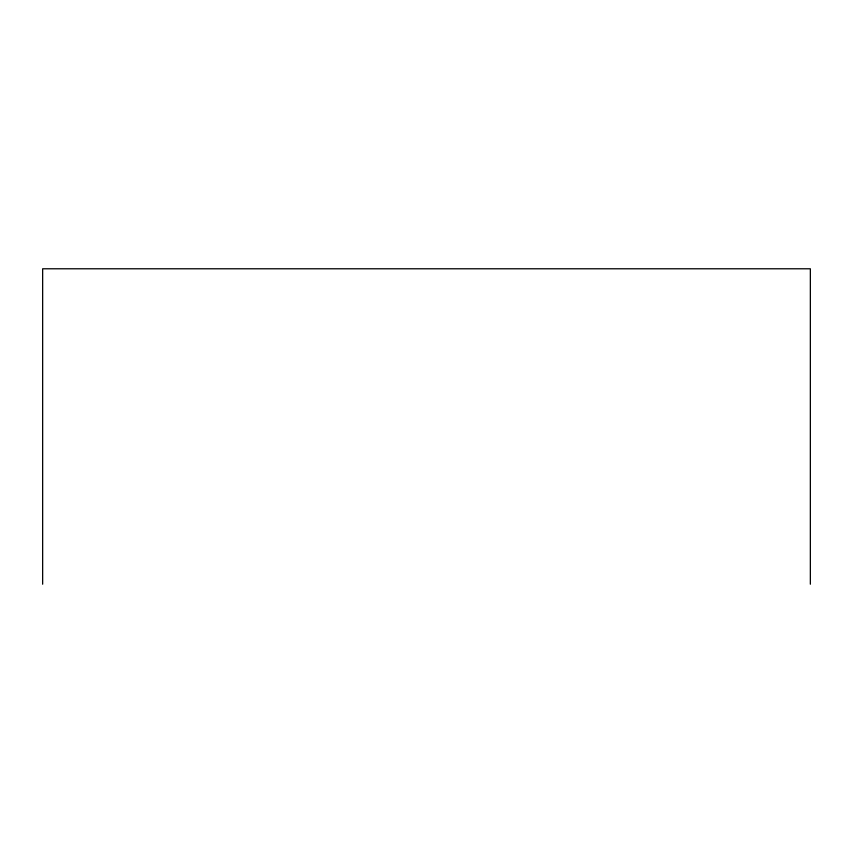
<?xml version="1.0" encoding="UTF-8"?>
<svg xmlns="http://www.w3.org/2000/svg" width="853" height="853" viewBox="0 0 853 853"><rect width="100%" height="100%" fill="white"/><g stroke="black" fill="none" stroke-linecap="round" stroke-linejoin="round"><path stroke-width="1.28" d="M810.35 584.22L810.35 268.78L42.65 268.78L42.65 584.22"/></g></svg>
